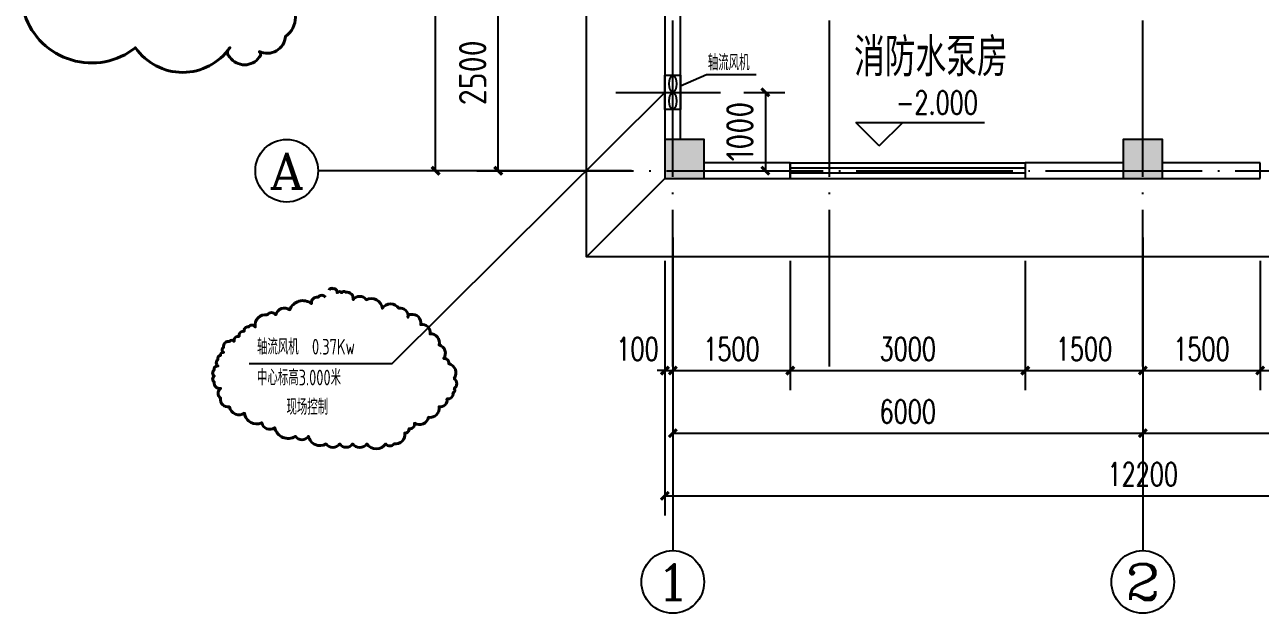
# Model space of a CAD drawing. Extents: x 5394041 to 5729212, y -433068 to -301615.
# Drawn here: x 5701639 to 5717412, y -391385 to -383869 of the extents above; entities that cross this region are included whole.
import ezdxf
from ezdxf.enums import TextEntityAlignment as Align

# ---------------------------------------------------------------- set-up
doc = ezdxf.new("R2010")
doc.units = 0
doc.header["$LTSCALE"] = 1000
doc.header["$MEASUREMENT"] = 0
doc.linetypes.add('DOTE', pattern=[2.42, 2, -0.2, 0.02, -0.2])
doc.linetypes.add('建施-55中综合楼1221$0$xref-局部平面图$0$ACAD_ISO14W100', pattern=[25.5, 12, -3, 0.5, -3, 0.5, -3, 0.5, -3])
doc.layers.get('0').update_dxf_attribs({"linetype": 'CONTINUOUS'})
doc.layers.get('Defpoints').update_dxf_attribs({"linetype": 'CONTINUOUS'})
for name, color, linetype in [('AXIS', 3, 'CONTINUOUS'), ('AXIS_TEXT', 7, 'CONTINUOUS'), ('COLUMN', 9, 'CONTINUOUS'), ('DIM_ELEV', 3, 'CONTINUOUS'), ('DOTE', 252, 'CONTINUOUS'), ('PUB_DIM', 3, 'CONTINUOUS'), ('PUB_HATCH', 8, 'CONTINUOUS'), ('PUB_TEXT', 7, 'CONTINUOUS'), ('STAIR', 2, 'CONTINUOUS'), ('WALL', 2, 'CONTINUOUS'), ('测绘处中心区路网', 7, 'CONTINUOUS')]:
    doc.layers.add(name, color=color, linetype=linetype)
doc.styles.add('_HZTXT', font='txt.shx', dxfattribs={"width": 0.8, "bigfont": 'HZTXT.shx'})
doc.styles.add('_TCH_AXIS', font='COMPLEX', dxfattribs={"bigfont": 'GBCBIG'})
doc.styles.add('_TCH_DIM', font='SIMPLEX', dxfattribs={"bigfont": 'GBCBIG'})
doc.styles.add('_TCH_DIM_T3', font='SIMPLEX', dxfattribs={"width": 0.705882, "bigfont": 'GBCBIG'})
doc.styles.add('AHD', font='sceie.shx', dxfattribs={"width": 0.7, "bigfont": 'sceic.shx'})
doc.styles.add('COMPLEX', font='COMPLEX')
doc.styles.get("Standard").update_dxf_attribs({"font": 'GBENOR', "bigfont": 'GBCBIG'})
doc.styles.add('TSSD', font='tssdeng.shx', dxfattribs={"width": 0.7, "bigfont": 'tssdchn.shx'})
doc.dimstyles.new('_TCH_ARCH&&100', dxfattribs={"dimtxt": 297.5, "dimasz": 100, "dimexe": 250, "dimexo": 300, "dimgap": 126.25, "dimtad": 1, "dimdec": 0, "dimzin": 0, "dimdsep": 46, "dimtxsty": '_TCH_DIM_T3', "dimblk": 'ARCHTICK', "dimcen": 0.09, "dimclrt": 7, "dimazin": 2, "dimtfac": 1, "dimtdec": 0, "dimtix": 1, "dimtmove": 2, "dimatfit": 3, "dimfxl": 0, "dimtolj": 1, "dimtzin": 0, "dimarcsym": 0})
doc.dimstyles.get("Standard").update_dxf_attribs({"dimscale": 100, "dimtxt": 3.5, "dimasz": 1, "dimexe": 2.5, "dimexo": 3, "dimgap": 1.5, "dimtad": 1, "dimdec": 0, "dimzin": 0, "dimdsep": 46, "dimtxsty": 'Standard', "dimblk": 'ARCHTICK', "dimcen": 0.09, "dimadec": 0, "dimazin": 0, "dimtfac": 1, "dimtdec": 0, "dimtix": 1, "dimtmove": 2, "dimatfit": 3, "dimfxl": 0, "dimtolj": 1, "dimtzin": 0, "dimarcsym": 0})

# ---------------------------------------------------------------- blocks, each defined once
blk = doc.blocks.new('_ArchTick')
at = {"color": 0, "linetype": 'ByBlock', "const_width": 0.4}
blk.add_lwpolyline([(-0.5, -0.5), (0.5, 0.5)], dxfattribs=at)
blk = doc.blocks.new('*D492')
at = {"layer": 'Defpoints', "color": 0, "transparency": 16777216}
for p in [(5709812, -386585), (5709912, -386585), (5709912, -388285)]:
    blk.add_point(p, dxfattribs=at)
at = {"layer": 'PUB_DIM', "color": 0, "lineweight": -2, "transparency": 16777216}
for p, q in [((5709812, -386885), (5709812, -388535)), ((5709912, -386885), (5709912, -388535)), ((5709812, -388285), (5709712, -388285)), ((5709812, -388285), (5709912, -388285)), ((5709912, -388285), (5710012, -388285))]:
    blk.add_line(p, q, dxfattribs=at)
at = {"layer": 'PUB_DIM', "color": 0, "lineweight": -2, "transparency": 16777216, "xscale": 100, "yscale": 100, "zscale": 100}
blk.add_blockref('_ArchTick', (5709812, -388285), dxfattribs=at)
at = {"layer": 'PUB_DIM', "color": 0, "lineweight": -2, "transparency": 16777216, "xscale": 100, "yscale": 100, "zscale": 100, "rotation": 180}
blk.add_blockref('_ArchTick', (5709912, -388285), dxfattribs=at)
at = {"layer": 'PUB_DIM', "color": 7, "transparency": 16777216, "insert": (5709462, -388010), "char_height": 297.5, "attachment_point": 5, "style": '_TCH_DIM_T3'}
blk.add_mtext('\\A1;100', dxfattribs=at)
blk = doc.blocks.new('*D493')
at = {"layer": 'Defpoints', "color": 0, "transparency": 16777216}
for p in [(5709912, -386585), (5711412, -386585), (5711412, -388285)]:
    blk.add_point(p, dxfattribs=at)
at = {"layer": 'PUB_DIM', "color": 0, "lineweight": -2, "transparency": 16777216}
for p, q in [((5709912, -386885), (5709912, -388535)), ((5711412, -386885), (5711412, -388535)), ((5709912, -388285), (5711412, -388285))]:
    blk.add_line(p, q, dxfattribs=at)
at = {"layer": 'PUB_DIM', "color": 0, "lineweight": -2, "transparency": 16777216, "xscale": 100, "yscale": 100, "zscale": 100, "rotation": 180}
blk.add_blockref('_ArchTick', (5709912, -388285), dxfattribs=at)
at = {"layer": 'PUB_DIM', "color": 0, "lineweight": -2, "transparency": 16777216, "xscale": 100, "yscale": 100, "zscale": 100}
blk.add_blockref('_ArchTick', (5711412, -388285), dxfattribs=at)
at = {"layer": 'PUB_DIM', "color": 7, "transparency": 16777216, "insert": (5710662, -388010), "char_height": 297.5, "attachment_point": 5, "style": '_TCH_DIM_T3'}
blk.add_mtext('\\A1;1500', dxfattribs=at)
blk = doc.blocks.new('*D494')
at = {"layer": 'Defpoints', "color": 0, "transparency": 16777216}
for p in [(5711412, -386585), (5714412, -386585), (5714412, -388285)]:
    blk.add_point(p, dxfattribs=at)
at = {"layer": 'PUB_DIM', "color": 0, "lineweight": -2, "transparency": 16777216}
for p, q in [((5711412, -386885), (5711412, -388535)), ((5714412, -386885), (5714412, -388535)), ((5711412, -388285), (5714412, -388285))]:
    blk.add_line(p, q, dxfattribs=at)
at = {"layer": 'PUB_DIM', "color": 0, "lineweight": -2, "transparency": 16777216, "xscale": 100, "yscale": 100, "zscale": 100, "rotation": 180}
blk.add_blockref('_ArchTick', (5711412, -388285), dxfattribs=at)
at = {"layer": 'PUB_DIM', "color": 0, "lineweight": -2, "transparency": 16777216, "xscale": 100, "yscale": 100, "zscale": 100}
blk.add_blockref('_ArchTick', (5714412, -388285), dxfattribs=at)
at = {"layer": 'PUB_DIM', "color": 7, "transparency": 16777216, "insert": (5712912, -388010), "char_height": 297.5, "attachment_point": 5, "style": '_TCH_DIM_T3'}
blk.add_mtext('\\A1;3000', dxfattribs=at)
blk = doc.blocks.new('*D495')
at = {"layer": 'Defpoints', "color": 0, "transparency": 16777216}
for p in [(5714412, -386585), (5715912, -386585), (5715912, -388285)]:
    blk.add_point(p, dxfattribs=at)
at = {"layer": 'PUB_DIM', "color": 0, "lineweight": -2, "transparency": 16777216}
for p, q in [((5714412, -386885), (5714412, -388535)), ((5715912, -386885), (5715912, -388535)), ((5714412, -388285), (5715912, -388285))]:
    blk.add_line(p, q, dxfattribs=at)
at = {"layer": 'PUB_DIM', "color": 0, "lineweight": -2, "transparency": 16777216, "xscale": 100, "yscale": 100, "zscale": 100, "rotation": 180}
blk.add_blockref('_ArchTick', (5714412, -388285), dxfattribs=at)
at = {"layer": 'PUB_DIM', "color": 0, "lineweight": -2, "transparency": 16777216, "xscale": 100, "yscale": 100, "zscale": 100}
blk.add_blockref('_ArchTick', (5715912, -388285), dxfattribs=at)
at = {"layer": 'PUB_DIM', "color": 7, "transparency": 16777216, "insert": (5715162, -388010), "char_height": 297.5, "attachment_point": 5, "style": '_TCH_DIM_T3'}
blk.add_mtext('\\A1;1500', dxfattribs=at)
blk = doc.blocks.new('*D496')
at = {"layer": 'Defpoints', "color": 0, "transparency": 16777216}
for p in [(5715912, -386585), (5717412, -386585), (5717412, -388285)]:
    blk.add_point(p, dxfattribs=at)
at = {"layer": 'PUB_DIM', "color": 0, "lineweight": -2, "transparency": 16777216}
for p, q in [((5715912, -386885), (5715912, -388535)), ((5717412, -386885), (5717412, -388535)), ((5715912, -388285), (5717412, -388285))]:
    blk.add_line(p, q, dxfattribs=at)
at = {"layer": 'PUB_DIM', "color": 0, "lineweight": -2, "transparency": 16777216, "xscale": 100, "yscale": 100, "zscale": 100, "rotation": 180}
blk.add_blockref('_ArchTick', (5715912, -388285), dxfattribs=at)
at = {"layer": 'PUB_DIM', "color": 0, "lineweight": -2, "transparency": 16777216, "xscale": 100, "yscale": 100, "zscale": 100}
blk.add_blockref('_ArchTick', (5717412, -388285), dxfattribs=at)
at = {"layer": 'PUB_DIM', "color": 7, "transparency": 16777216, "insert": (5716662, -388010), "char_height": 297.5, "attachment_point": 5, "style": '_TCH_DIM_T3'}
blk.add_mtext('\\A1;1500', dxfattribs=at)
blk = doc.blocks.new('*D497')
at = {"layer": 'Defpoints', "color": 0, "transparency": 16777216}
for p in [(5717412, -386585), (5720412, -386585), (5720412, -388285)]:
    blk.add_point(p, dxfattribs=at)
at = {"layer": 'PUB_DIM', "color": 0, "lineweight": -2, "transparency": 16777216}
for p, q in [((5717412, -386885), (5717412, -388535)), ((5720412, -386885), (5720412, -388535)), ((5717412, -388285), (5720412, -388285))]:
    blk.add_line(p, q, dxfattribs=at)
at = {"layer": 'PUB_DIM', "color": 0, "lineweight": -2, "transparency": 16777216, "xscale": 100, "yscale": 100, "zscale": 100, "rotation": 180}
blk.add_blockref('_ArchTick', (5717412, -388285), dxfattribs=at)
at = {"layer": 'PUB_DIM', "color": 0, "lineweight": -2, "transparency": 16777216, "xscale": 100, "yscale": 100, "zscale": 100}
blk.add_blockref('_ArchTick', (5720412, -388285), dxfattribs=at)
at = {"layer": 'PUB_DIM', "color": 7, "transparency": 16777216, "insert": (5718912, -388010), "char_height": 297.5, "attachment_point": 5, "style": '_TCH_DIM_T3'}
blk.add_mtext('\\A1;3000', dxfattribs=at)
blk = doc.blocks.new('*D502')
at = {"color": 0, "lineweight": -2, "transparency": 16777216}
for p, q in [((5709083, -383233), (5707433, -383233)), ((5707683, -385733), (5707683, -383233)), ((5709083, -385733), (5707433, -385733))]:
    blk.add_line(p, q, dxfattribs=at)
at = {"layer": 'Defpoints', "color": 0, "transparency": 16777216}
for p in [(5707683, -383233), (5709383, -383233), (5709383, -385733)]:
    blk.add_point(p, dxfattribs=at)
at = {"color": 0, "lineweight": -2, "transparency": 16777216, "xscale": 100, "yscale": 100, "zscale": 100}
for p, rotation in [((5707683, -383233), 90), ((5707683, -385733), 270)]:
    blk.add_blockref('_ArchTick', p, dxfattribs=dict(at, rotation=rotation))
at = {"color": 0, "transparency": 16777216, "insert": (5707358, -384483), "char_height": 350, "attachment_point": 5, "rotation": 90}
blk.add_mtext('\\A1;2500', dxfattribs=at)
blk = doc.blocks.new('_FZH')
blk.add_lwpolyline([(-0.5, -0.5), (0.5, -0.5), (0.5, 0.5), (-0.5, 0.5)], close=True)
at = {"layer": 'PUB_HATCH'}
blk.add_solid([(-0.5, -0.5), (0.5, -0.5), (-0.5, 0.5), (0.5, 0.5)], dxfattribs=at)
blk = doc.blocks.new('*D505')
at = {"color": 0, "lineweight": -2, "transparency": 16777216}
for p, q in [((5709083, -377733), (5706633, -377733)), ((5706883, -385733), (5706883, -377733)), ((5709083, -385733), (5706633, -385733))]:
    blk.add_line(p, q, dxfattribs=at)
at = {"layer": 'Defpoints', "color": 0, "transparency": 16777216}
for p in [(5706883, -377733), (5709383, -377733), (5709383, -385733)]:
    blk.add_point(p, dxfattribs=at)
at = {"color": 0, "lineweight": -2, "transparency": 16777216, "xscale": 100, "yscale": 100, "zscale": 100}
for p, rotation in [((5706883, -377733), 90), ((5706883, -385733), 270)]:
    blk.add_blockref('_ArchTick', p, dxfattribs=dict(at, rotation=rotation))
at = {"color": 0, "transparency": 16777216, "insert": (5706558, -381733), "char_height": 350, "attachment_point": 5, "rotation": 90}
blk.add_mtext('\\A1;8000', dxfattribs=at)
blk = doc.blocks.new('_AXISO')
blk.add_circle((0, 0), 0.5)
at = {"layer": 'AXIS_TEXT', "style": 'COMPLEX', "width": 1.041667}
blk.add_attdef('A', text='', height=0.56, dxfattribs=at).set_placement((-0.25, -0.28), (0.25, -0.28), align=Align.FIT)
blk = doc.blocks.new('*D506')
at = {"layer": 'AXIS', "color": 0, "lineweight": -2, "transparency": 16777216}
for p, q in [((5709912, -386885), (5709912, -389335)), ((5715912, -386885), (5715912, -389335)), ((5709912, -389085), (5715912, -389085))]:
    blk.add_line(p, q, dxfattribs=at)
at = {"layer": 'Defpoints', "color": 0, "transparency": 16777216}
for p in [(5709912, -386585), (5715912, -386585), (5715912, -389085)]:
    blk.add_point(p, dxfattribs=at)
at = {"layer": 'AXIS', "color": 0, "lineweight": -2, "transparency": 16777216, "xscale": 100, "yscale": 100, "zscale": 100, "rotation": 180}
blk.add_blockref('_ArchTick', (5709912, -389085), dxfattribs=at)
at = {"layer": 'AXIS', "color": 0, "lineweight": -2, "transparency": 16777216, "xscale": 100, "yscale": 100, "zscale": 100}
blk.add_blockref('_ArchTick', (5715912, -389085), dxfattribs=at)
at = {"layer": 'AXIS', "color": 7, "transparency": 16777216, "insert": (5712912, -388810), "char_height": 297.5, "attachment_point": 5, "style": '_TCH_DIM_T3'}
blk.add_mtext('\\A1;6000', dxfattribs=at)
blk = doc.blocks.new('*D507')
at = {"layer": 'AXIS', "color": 0, "lineweight": -2, "transparency": 16777216}
for p, q in [((5715912, -386885), (5715912, -389335)), ((5721912, -386885), (5721912, -389335)), ((5715912, -389085), (5721912, -389085))]:
    blk.add_line(p, q, dxfattribs=at)
at = {"layer": 'Defpoints', "color": 0, "transparency": 16777216}
for p in [(5715912, -386585), (5721912, -386585), (5721912, -389085)]:
    blk.add_point(p, dxfattribs=at)
at = {"layer": 'AXIS', "color": 0, "lineweight": -2, "transparency": 16777216, "xscale": 100, "yscale": 100, "zscale": 100, "rotation": 180}
blk.add_blockref('_ArchTick', (5715912, -389085), dxfattribs=at)
at = {"layer": 'AXIS', "color": 0, "lineweight": -2, "transparency": 16777216, "xscale": 100, "yscale": 100, "zscale": 100}
blk.add_blockref('_ArchTick', (5721912, -389085), dxfattribs=at)
at = {"layer": 'AXIS', "color": 7, "transparency": 16777216, "insert": (5718912, -388810), "char_height": 297.5, "attachment_point": 5, "style": '_TCH_DIM_T3'}
blk.add_mtext('\\A1;6000', dxfattribs=at)
blk = doc.blocks.new('*D508')
at = {"layer": 'AXIS', "color": 0, "lineweight": -2, "transparency": 16777216}
for p, q in [((5709812, -386885), (5709812, -390135)), ((5722012, -386885), (5722012, -390135)), ((5709812, -389885), (5722012, -389885))]:
    blk.add_line(p, q, dxfattribs=at)
at = {"layer": 'Defpoints', "color": 0, "transparency": 16777216}
for p in [(5709812, -386585), (5722012, -386585), (5722012, -389885)]:
    blk.add_point(p, dxfattribs=at)
at = {"layer": 'AXIS', "color": 0, "lineweight": -2, "transparency": 16777216, "xscale": 100, "yscale": 100, "zscale": 100, "rotation": 180}
blk.add_blockref('_ArchTick', (5709812, -389885), dxfattribs=at)
at = {"layer": 'AXIS', "color": 0, "lineweight": -2, "transparency": 16777216, "xscale": 100, "yscale": 100, "zscale": 100}
blk.add_blockref('_ArchTick', (5722012, -389885), dxfattribs=at)
at = {"layer": 'AXIS', "color": 7, "transparency": 16777216, "insert": (5715912, -389610), "char_height": 297.5, "attachment_point": 5, "style": '_TCH_DIM_T3'}
blk.add_mtext('\\A1;12200', dxfattribs=at)
blk = doc.blocks.new('*D528')
at = {"color": 0, "lineweight": -2, "transparency": 16777216}
for p, q in [((5710820, -384733), (5711344, -384733)), ((5711094, -384733), (5711094, -385733)), ((5710820, -385733), (5711344, -385733))]:
    blk.add_line(p, q, dxfattribs=at)
at = {"layer": 'Defpoints', "color": 0, "transparency": 16777216}
for p in [(5710520, -384733), (5710520, -385733), (5711094, -385733)]:
    blk.add_point(p, dxfattribs=at)
at = {"color": 0, "lineweight": -2, "transparency": 16777216, "xscale": 100, "yscale": 100, "zscale": 100}
for p, rotation in [((5711094, -384733), 90), ((5711094, -385733), 270)]:
    blk.add_blockref('_ArchTick', p, dxfattribs=dict(at, rotation=rotation))
at = {"color": 0, "transparency": 16777216, "insert": (5710769, -385233), "char_height": 350, "attachment_point": 5, "rotation": 90}
blk.add_mtext('\\A1;1000', dxfattribs=at)

msp = doc.modelspace()

# ---------------------------------------------------------------- linework, layer by layer
at = {"color": 0}
for p, q in [((5710344.3, -384507.2), (5710012.5, -384655)), ((5710976.2, -384507.2), (5710344.3, -384507.2))]:
    msp.add_line(p, q, dxfattribs=at)
at = {"linetype": '建施-55中综合楼1221$0$xref-局部平面图$0$ACAD_ISO14W100'}
for p, q in [((5706331.3, -388193.8), (5709812.5, -384733.3)), ((5704505.9, -388193.8), (5706331.3, -388193.8))]:
    msp.add_line(p, q, dxfattribs=at)
for p, q in [((5711412.5, -385633.3), (5714412.5, -385633.3)), ((5711412.5, -385633.3), (5711412.5, -385833.3)), ((5714412.5, -385633.3), (5714412.5, -385833.3)), ((5714412.5, -385700), (5711412.5, -385700)), ((5714412.5, -385766.7), (5711412.5, -385766.7)), ((5711412.5, -385833.3), (5714412.5, -385833.3))]:
    msp.add_line(p, q)
at = {"color": 3, "lineweight": 40}
msp.add_lwpolyline([(5701639.2, -383740.8, 0.5205671), (5703051.8, -384163.1, 0.5205671), (5704259.1, -384163.1, 0.5205671), (5704259.1, -384283.7, 0.5205671), (5704633.4, -384283.7, 0.5205671), (5704633.4, -384211.3, 0.5205671), (5704969.1, -384017.5, 0.5205671), (5704969.1, -383535.7, 0.5205671)], format="xyb", dxfattribs=at)
at = {"color": 0}
msp.add_lwpolyline([(5710012.5, -384513.3), (5710012.5, -384953.3), (5709812.5, -384953.3), (5709812.5, -384513.3), (5710012.5, -384513.3)], dxfattribs=at)
at = {"color": 2, "lineweight": 40}
msp.add_lwpolyline([(5705479.4, -387349, 0.5205671), (5705383.1, -387349, 0.5205671), (5705299.7, -387432.4, 0.5205671), (5705023.8, -387509.3, 0.5205671), (5704844.2, -387573.4, 0.5205671), (5704735.1, -387573.4, 0.5205671), (5704581.1, -387727.4, 0.5205671), (5704497.7, -387727.4, 0.5205671), (5704439.9, -387785, 0.5205671), (5704375.8, -387849.2, 0.5205671), (5704311.7, -387913.3, 0.5205671), (5704253.9, -387913.3, 0.5205671), (5704176.9, -387990.2, 0.5205671), (5704176.9, -388054.3, 0.5205671), (5704138.4, -388092.8, 0.5205671), (5704106.3, -388144.1, 0.5205671), (5704106.3, -388227.4, 0.5205671), (5704058.2, -388275.5, 0.5205671), (5704058.2, -388355.7, 0.5205671), (5704058.2, -388432.6, 0.5205671), (5704140, -388514.4, 0.5205671), (5704140, -388637.8, 0.5205671), (5704251.4, -388749.3, 0.5205671), (5704446.4, -388830.2, 0.5205671), (5704664.5, -388952, 0.5205671), (5704831.3, -389016.1, 0.5205671), (5705094.4, -389125.1, 0.5205671), (5705261.2, -389125.1, 0.5205671), (5705485.8, -389221.3, 0.5205671), (5705659, -389221.3, 0.5205671), (5705825.8, -389221.3, 0.5205671), (5706005.5, -389221.3, 0.5205671), (5706249.3, -389221.3, 0.5205671), (5706351.9, -389221.3, 0.5205671), (5706489.9, -389083.4, 0.5205671), (5706544.4, -389028.9, 0.5205671), (5706614.9, -388958.3, 0.5205671), (5706794.7, -388881.5, 0.5205671), (5706929.4, -388746.8, 0.5205671), (5707028.8, -388647.3, 0.5205671), (5707105.7, -388570.4, 0.5205671), (5707121.9, -388516, 0.5205671), (5707121.9, -388387.7, 0.5205671), (5707051.3, -388195.4, 0.5205671), (5706987.2, -388131.2, 0.5205671), (5706929.4, -387958.1, 0.5205671), (5706813.9, -387817.1, 0.5205671), (5706695.2, -387698.4, 0.5205671), (5706567, -387570.1, 0.5205671), (5706531.6, -387605.5, 0.5205671), (5706416.1, -387490, 0.5205671), (5706204.4, -387490, 0.5205671), (5705999.1, -387381.1, 0.5205671), (5705832.2, -387381.1, 0.5205671), (5705736, -387284.8, 0.5205671), (5705684.7, -387291.3, 0.5205671), (5705626.9, -387291.3, 0.5205671), (5705575.6, -387240, 0.5205671), (5705524.3, -387259.2, 0.5205671), (5705524.3, -387259.2)], format="xyb", dxfattribs=at)
at = {"color": 0}
for centre in [(5709912.5, -384623.3), (5709912.5, -384843.3)]:
    msp.add_ellipse(centre, major_axis=(0, 110), ratio=0.4272959, dxfattribs=at)
at = {"layer": 'AXIS', "color": 0}
for p, q in [((5709383.3, -385733.3), (5705383.3, -385733.3)), ((5709912.5, -386585), (5709912.5, -390585)), ((5715912.5, -386585), (5715912.5, -390585))]:
    msp.add_line(p, q, dxfattribs=at)
at = {"layer": 'DIM_ELEV'}
for p, q in [((5712547.4, -385417), (5712247.4, -385117)), ((5712247.4, -385117), (5713892.9, -385117)), ((5712547.4, -385417), (5712847.4, -385117))]:
    msp.add_line(p, q, dxfattribs=at)
at = {"layer": 'DOTE', "linetype": 'DOTE'}
for p, q in [((5709912.5, -388233.3), (5709912.5, -357523.3)), ((5715912.5, -388233.3), (5715912.5, -357523.3)), ((5709912.5, -388233.3), (5709912.5, -375233.3)), ((5711912.5, -388233.3), (5711912.5, -375233.3)), ((5709186.6, -384733.3), (5710520.3, -384733.3)), ((5707412.5, -385733.3), (5724412.5, -385733.3))]:
    msp.add_line(p, q, dxfattribs=at)
at = {"layer": 'STAIR'}
msp.add_line((5708812.5, -386833.3), (5709812.5, -385833.3), dxfattribs=at)
msp.add_lwpolyline([(5723012.5, -382733.3), (5723012.5, -386833.3), (5708812.5, -386833.3), (5708812.5, -376633.3), (5723012.5, -376633.3), (5723012.5, -378733.3)], dxfattribs=at)
at = {"layer": 'WALL', "color": 0}
for p, q in [((5709812.5, -383233.3), (5709812.5, -385333.3)), ((5710012.5, -385333.3), (5710012.5, -383233.3)), ((5711412.5, -385633.3), (5710312.5, -385633.3)), ((5711412.5, -385833.3), (5711412.5, -385633.3)), ((5715662.5, -385633.3), (5714412.5, -385633.3)), ((5714412.5, -385633.3), (5714412.5, -385833.3)), ((5717412.5, -385633.3), (5716162.5, -385633.3)), ((5717412.5, -385833.3), (5717412.5, -385633.3)), ((5710312.5, -385833.3), (5711412.5, -385833.3)), ((5714412.5, -385833.3), (5715662.5, -385833.3)), ((5716162.5, -385833.3), (5717412.5, -385833.3))]:
    msp.add_line(p, q, dxfattribs=at)

# ---------------------------------------------------------------- block references
at = {"layer": 'AXIS', "color": 0}
ref = msp.add_blockref('_AXISO', (5704983.3, -385733.3), dxfattribs=dict(at, xscale=800, yscale=800, zscale=800))
ref.add_attrib('A', 'A', dxfattribs={"layer": 'AXIS_TEXT', "color": 0, "height": 452.5, "style": '_TCH_AXIS', "width": 1.166667}).set_placement((5704757, -385959.6), (5705209.5, -385959.6), align=Align.FIT)
ref = msp.add_blockref('_AXISO', (5709912.5, -390985), dxfattribs=dict(at, xscale=800, yscale=800, zscale=800))
ref.add_attrib('A', '1', dxfattribs={"layer": 'AXIS_TEXT', "color": 0, "height": 452.5, "style": '_TCH_AXIS', "width": 2.333333}).set_placement((5709686.2, -391211.3), (5710138.7, -391211.3), align=Align.FIT)
ref = msp.add_blockref('_AXISO', (5715912.5, -390985), dxfattribs=dict(at, xscale=800, yscale=800, zscale=800))
ref.add_attrib('A', '2', dxfattribs={"layer": 'AXIS_TEXT', "color": 0, "height": 452.5, "style": '_TCH_AXIS', "width": 1.5}).set_placement((5715686.2, -391211.3), (5716138.7, -391211.3), align=Align.FIT)
at = {"layer": 'COLUMN', "color": 0, "xscale": 500, "yscale": 500, "zscale": 500}
for p in [(5710062.5, -385583.3), (5715912.5, -385583.3)]:
    msp.add_blockref('_FZH', p, dxfattribs=at)

# ---------------------------------------------------------------- texts
at = {"color": 2, "style": 'TSSD', "width": 0.7}
for s, p in [('轴流风机  0.37Kw', (5704604.3, -388081.2)), ('中心标高3.000米', (5704604.3, -388474.3)), ('现场控制', (5704980.5, -388850.6))]:
    msp.add_text(s, height=200, dxfattribs=at).set_placement(p)
at = {"layer": 'PUB_DIM', "style": '_HZTXT', "width": 0.8}
msp.add_text('消防水泵房', height=490.23, dxfattribs=at).set_placement((5712226.4, -384528.3))
at = {"layer": 'PUB_TEXT', "style": '_TCH_DIM', "width": 0.705882}
msp.add_text('-2.000', height=297.5, dxfattribs=at).set_placement((5712762.9, -385012))
at = {"layer": '测绘处中心区路网', "color": 7, "lineweight": -3, "style": 'AHD', "width": 0.7}
msp.add_text('轴流风机', height=200, rotation=0, dxfattribs=at).set_placement((5710359.6, -384451.6))

# ---------------------------------------------------------------- dimensions: what is measured, and where the dimension line sits
at = {"color": 0}
for p2, distance, picture, middle in [((5709383.3, -377733.3), 2500, '*D505', (5706558.3, -381733.3)), ((5709383.3, -383233.3), 1700, '*D502', (5707358.3, -384483.3))]:
    dim = msp.add_aligned_dim(p1=(5709383.3, -385733.3), p2=p2, distance=distance, dimstyle='Standard', override={"dimfxl": 100}, dxfattribs=at)
    dim.commit()
    dim.dimension.update_dxf_attribs({"geometry": picture, "text_midpoint": middle})
dim = msp.add_linear_dim(base=(5711094.4, -385733.3), p1=(5710520.3, -384733.3), p2=(5710520.3, -385733.3), angle=90, dimstyle='Standard', override={"dimfxl": 100})
dim.commit()
dim.dimension.update_dxf_attribs({"geometry": '*D528', "text_midpoint": (5710769.4, -385233.3)})
at = {"layer": 'AXIS', "color": 0}
for p1, p2, distance, picture, middle in [((5709812.5, -386585), (5722012.5, -386585), -3300, '*D508', (5715912.5, -389610)), ((5709912.5, -386585), (5715912.5, -386585), -2500, '*D506', (5712912.5, -388810)), ((5715912.5, -386585), (5721912.5, -386585), -2500, '*D507', (5718912.5, -388810))]:
    dim = msp.add_aligned_dim(p1=p1, p2=p2, distance=distance, dimstyle='_TCH_ARCH&&100', dxfattribs=at)
    dim.commit()
    dim.dimension.update_dxf_attribs({"geometry": picture, "text_midpoint": middle})
at = {"layer": 'PUB_DIM', "color": 0}
dim = msp.add_linear_dim(base=(5709912.5, -388285), p1=(5709812.5, -386585), p2=(5709912.5, -386585), angle=0, dimstyle='_TCH_ARCH&&100', dxfattribs=at)
dim.commit()
dim.dimension.update_dxf_attribs({"geometry": '*D492', "text_midpoint": (5709462.5, -388010), "dimtype": 161})
for p1, p2, picture, middle in [((5709912.5, -386585), (5711412.5, -386585), '*D493', (5710662.5, -388010)), ((5711412.5, -386585), (5714412.5, -386585), '*D494', (5712912.5, -388010)), ((5714412.5, -386585), (5715912.5, -386585), '*D495', (5715162.5, -388010)), ((5715912.5, -386585), (5717412.5, -386585), '*D496', (5716662.5, -388010)), ((5717412.5, -386585), (5720412.5, -386585), '*D497', (5718912.5, -388010))]:
    dim = msp.add_aligned_dim(p1=p1, p2=p2, distance=-1700, dimstyle='_TCH_ARCH&&100', dxfattribs=at)
    dim.commit()
    dim.dimension.update_dxf_attribs({"geometry": picture, "text_midpoint": middle})

doc.saveas('drawing.dxf')
